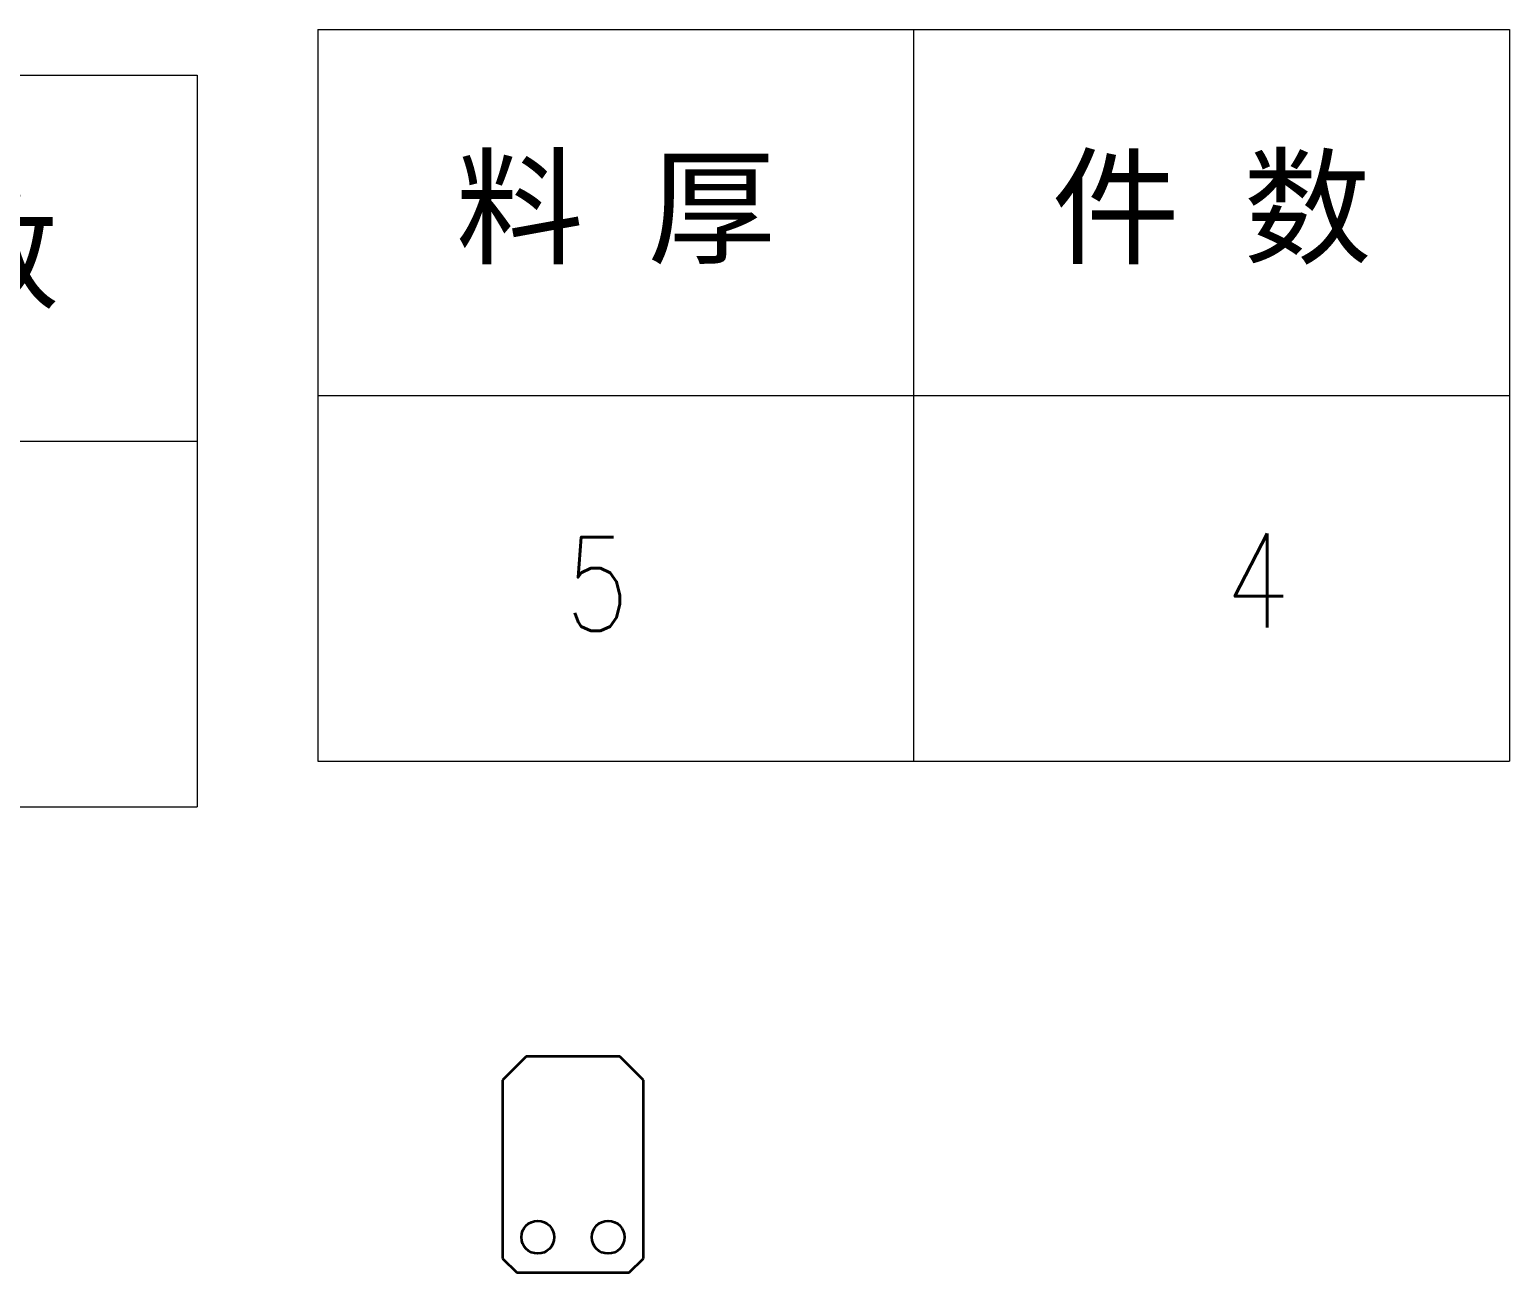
# Model space of a CAD drawing. Header units: millimetres. Extents: x 1333 to 190452, y -42879 to -5704.
# Drawn here: x 175680.6 to 175996, y -22483.8 to -22218.8 of the extents above; entities that cross this region are included whole.
import ezdxf
from ezdxf.enums import TextEntityAlignment as Align

# ---------------------------------------------------------------- set-up
doc = ezdxf.new("R2010")
doc.units = ezdxf.units.MM
doc.header["$LTSCALE"] = 0.5
doc.layers.add('标注线', color=3, linetype='Continuous', lineweight=18)
doc.layers.add('粗实线', color=7, linetype='Continuous', lineweight=35)
doc.styles.add('DIM', font='romans.shx', dxfattribs={"width": 0.8, "bigfont": 'bigfont.shx'})
doc.styles.get("Standard").update_dxf_attribs({"font": 'simplex.shx'})

# ---------------------------------------------------------------- blocks, each defined once
blk = doc.blocks.new('*T483')
at = {"color": 0, "linetype": 'ByBlock', "lineweight": -2, "transparency": 16777216}
for p, q in [((0, 0), (127, 0)), ((0, 0), (0, -78)), ((63.5, 0), (63.5, -78)), ((127, 0), (127, -78)), ((0, -39), (127, -39)), ((0, -78), (127, -78))]:
    blk.add_line(p, q, dxfattribs=at)
at = {"color": 0, "transparency": 16777216, "char_height": 10, "width": 60.5, "attachment_point": 5}
for s, insert in [('{\\fSimSun|b0|i0|c134|p2;料 厚}', (31.75, -19.5)), ('{\\fSimSun|b0|i0|c134|p2;件 数}', (95.25, -19.5))]:
    blk.add_mtext(s, dxfattribs=dict(at, insert=insert))
blk = doc.blocks.new('拆图参数')
blk.add_blockref('*T483', (-63.5, 78))
at = {"style": 'DIM', "width": 0.8}
blk.add_attdef('6', text='', height=10, dxfattribs=at).set_placement((-37.13, 18.91), align=Align.MIDDLE_LEFT)
blk.add_attdef('1', text='', height=10, dxfattribs=at).set_placement((36.65, 19.27), align=Align.MIDDLE_CENTER)

msp = doc.modelspace()

# ---------------------------------------------------------------- linework, layer by layer
at = {"layer": '粗实线', "ltscale": 0.176777}
for p, q in [((175786.385, -22437.811), (175781.385, -22442.811)), ((175811.385, -22442.811), (175806.385, -22437.811))]:
    msp.add_line(p, q, dxfattribs=at)
at = {"layer": '粗实线', "ltscale": 0.5}
msp.add_line((175806.385, -22437.811), (175786.385, -22437.811), dxfattribs=at)
at = {"layer": '粗实线'}
for p, q in [((175781.385, -22442.811), (175781.385, -22480.811)), ((175811.385, -22480.811), (175811.385, -22442.811)), ((175784.385, -22483.811), (175808.385, -22483.811))]:
    msp.add_line(p, q, dxfattribs=at)
at = {"layer": '粗实线', "ltscale": 0.106066}
for p, q in [((175781.385, -22480.811), (175784.385, -22483.811)), ((175808.385, -22483.811), (175811.385, -22480.811))]:
    msp.add_line(p, q, dxfattribs=at)
at = {"layer": '粗实线'}
for centre in [(175788.885, -22476.311), (175803.885, -22476.311)]:
    msp.add_circle(centre, 3.5, dxfattribs=at)

# ---------------------------------------------------------------- block references
at = {"layer": '标注线', "xscale": 2, "yscale": 2, "zscale": 2}
for p, values in [((175868.978, -22374.847), {'1': '4', '6': '5'}), ((175589.285, -22384.566), {'1': '2', '6': '6'})]:
    msp.add_blockref('拆图参数', p, dxfattribs=at).add_auto_attribs(values)

doc.saveas('drawing.dxf')
